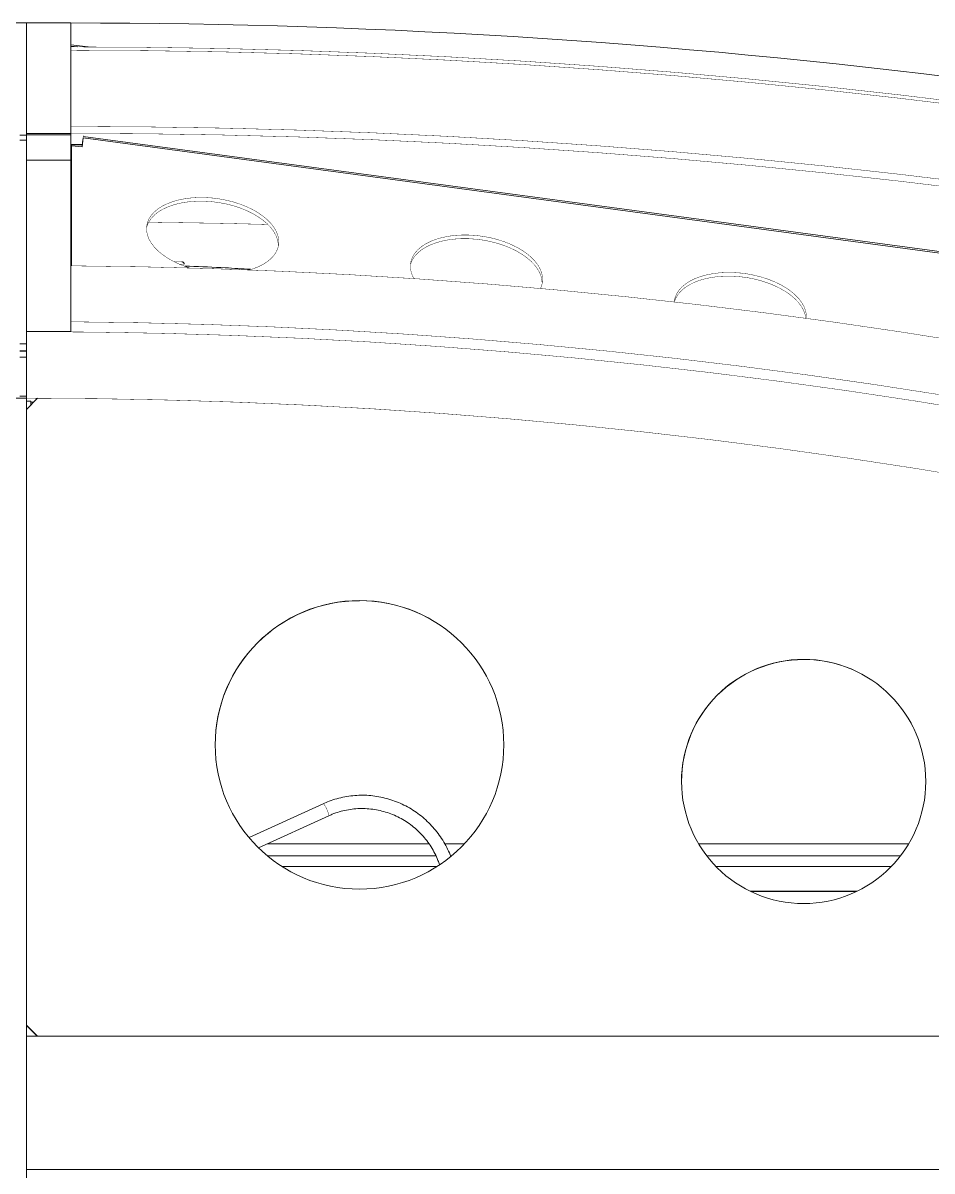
# Model space of a CAD drawing. Header units: millimetres. Extents: x -16985 to -606, y 2122 to 9380.
# Drawn here: x -8275 to -7866, y 6939 to 7456 of the extents above; entities that cross this region are included whole.
import ezdxf

# ---------------------------------------------------------------- set-up
doc = ezdxf.new("R2010")
doc.units = ezdxf.units.MM
for name, pattern in [('K5LT32768', [0]), ('K5LT32769', [0]), ('K5LT_THIN', [0])]:
    doc.linetypes.add(name, pattern=pattern)

msp = doc.modelspace()

# ---------------------------------------------------------------- linework, layer by layer
at = {"color": 7, "linetype": 'K5LT_THIN', "lineweight": 18}
for p, q in [((-8273.5542085711, 7456.1868339749), (-8313.5542085711, 7456.1868339749)), ((-8253.5542085711, 7456.1868339749), (-8273.5542085711, 7456.1868339749)), ((-8253.5542085711, 7456.1868339749), (-8273.5542085711, 7456.1868339749)), ((-8273.5542085711, 7406.4198061344), (-8273.5542085711, 7456.1868339749)), ((-8273.5542085711, 7405.7140675109), (-8273.5542085711, 7456.1868339749)), ((-8253.5542085711, 7406.4198061344), (-8253.5542085711, 7456.1868339749)), ((-8253.5542085711, 7446.3414316833), (-8245.7613617841, 7445.3980699158)), ((-8250.3895819954, 7445.4059104049), (-8253.5542085711, 7445.789003747)), ((-8273.5542085711, 7405.7140675109), (-8276.5542085711, 7405.7140675109)), ((-8273.5542085711, 7405.7140675109), (-8276.5542085711, 7405.7140675109)), ((-8276.5542085711, 7405.7067119742), (-8273.5542085711, 7405.7067119742)), ((-8253.5542085711, 7406.4198061344), (-8273.5542085711, 7406.4198061344)), ((-8253.5542085711, 7405.8360459598), (-8273.5542085711, 7405.8360459598)), ((-8273.5542085711, 7405.7067119742), (-8273.5542085711, 7405.7140675109)), ((-8273.5542085711, 7403.4650472529), (-8273.5542085711, 7405.7067119742)), ((-8253.5542085711, 7405.8360459598), (-8253.5542085711, 7406.4198061344)), ((-8253.5542085711, 7394.3844732249), (-8253.5542085711, 7405.8360459598)), ((-8248.0010624772, 7404.4647588287), (-8248.4535150012, 7400.4497145407)), ((-7413.5542085711, 7292.8833587413), (-8247.944367689, 7405.1193054816)), ((-7413.5542085711, 7292.8833587413), (-8247.944367689, 7405.1193054816)), ((-8276.5542085711, 7403.4650472529), (-8273.5542085711, 7403.4650472529)), ((-8273.5542085711, 7311.7626852601), (-8273.5542085711, 7403.4650472529)), ((-8253.5542085711, 7401.5274693086), (-8248.4838447206, 7401.5277343465)), ((-8253.5542085711, 7401.3208425864), (-8248.4828328092, 7401.3211076773)), ((-8248.4535150012, 7400.4497145407), (-8253.2042237532, 7400.9208875468)), ((-8248.2386120413, 7402.8182755146), (-8248.5049486689, 7400.4548157071)), ((-8248.4838447206, 7401.5277343465), (-8248.4662573545, 7401.6570383713)), ((-8248.4838447206, 7401.5277343465), (-8248.4828328092, 7401.3211076773)), ((-8248.4828328092, 7401.3211076773), (-8248.4652454431, 7401.450411702)), ((-8253.5542085711, 7394.3844732249), (-8273.5542085711, 7394.3844732249)), ((-8253.5542085711, 7346.8213982557), (-8253.5542085711, 7394.3844732249)), ((-8253.5542085711, 7346.8213982557), (-8253.5542085711, 7335.9542135646)), ((-8253.5542085711, 7346.8213982557), (-8253.5542085711, 7335.9542135646)), ((-8204.4702420112, 7347.479394365), (-8204.4661103049, 7347.591127358)), ((-8253.5542085711, 7317.1868339749), (-8253.5542085711, 7335.9542136326)), ((-8253.5542085711, 7317.1868339749), (-8273.5542085711, 7317.1868339749)), ((-8253.5542085711, 7317.1868339749), (-8253.5542085711, 7317.0806627886)), ((-8276.5542085711, 7311.7626852601), (-8273.5542085711, 7311.7626852601)), ((-8273.5542085711, 7308.557786792), (-8273.5542085711, 7311.7626852601)), ((-8276.5542085711, 7308.557786792), (-8273.5542085711, 7308.557786792)), ((-8276.5542085711, 7308.4034085239), (-8273.5542085711, 7308.4034085239)), ((-8276.5542085711, 7305.7171102436), (-8273.5542085711, 7305.7171102436)), ((-8273.5542085711, 7308.4034085239), (-8273.5542085711, 7308.557786792)), ((-8273.5542085711, 7307.4439071088), (-8273.5542085711, 7308.4034085239)), ((-8273.5542085711, 7307.4439071088), (-8273.5542085711, 7287.1868339749)), ((-8333.5542085711, 7287.1868339749), (-8273.5542085711, 7287.1868339749)), ((-8276.5542085711, 7288.1424587018), (-8273.5542085711, 7288.1424587018)), ((-8273.5542085711, 6078.1877016461), (-8273.5542085711, 7287.1868339749)), ((-8268.5591009483, 7287.1819462821), (-8273.5542085711, 7282.1916214528)), ((-8271.5542085711, 7285.9298863431), (-8273.5542085711, 7285.9298863431)), ((-8271.5542085711, 7284.1897064617), (-8271.5542085711, 7285.9298863431)), ((-8271.5542085711, 7285.4360449891), (-8270.3079575264, 7285.4347642265)), ((-8273.5542085711, 7282.1916214528), (-8273.5542085711, 7004.8746021852)), ((-8139.9079489689, 7104.6066284405), (-8173.2808318898, 7089.3372093186)), ((-8168.9779264958, 7084.7077525922), (-8137.4115995835, 7099.1506006046)), ((-7947.4940790257, 7065.1868339749), (-7899.6143381164, 7065.1868339749)), ((-7947.2028833418, 7065.0472359881), (-7899.9055338004, 7065.0472359881)), ((-8273.5542085711, 7004.8746021852), (-8268.5542085711, 6999.8793896631)), ((-8268.6417927036, 6999.8793896631), (-8273.5542085711, 7004.787101914)), ((-8273.5542085711, 6999.8793896631), (-8273.5542085711, 6939.9368393979)), ((-7515.0542085711, 6999.8793896631), (-8273.5542085711, 6999.8793896631)), ((-8268.5542085711, 6999.8793896631), (-7515.0542085711, 6999.8793896631)), ((-7453.5542085711, 6939.9368393979), (-8273.5542085711, 6939.9368393979))]:
    msp.add_line(p, q, dxfattribs=at)
at = {"color": 8, "linetype": 'K5LT32768', "lineweight": 15, "true_color": 0x808080}
for p, q in [((-8248.0010624772, 7404.4647588287), (-7413.5542085711, 7292.221185928)), ((-8253.2042237532, 7400.9208875468), (-8253.2042237532, 7346.8186954239)), ((-8248.3938380568, 7401.4408065125), (-8248.4652454431, 7401.450411702)), ((-8270.5521853813, 7285.1907702186), (-8270.552182617, 7285.4016899325)), ((-8092.2264264478, 7086.4680996764), (-8165.1305072409, 7086.4680996764)), ((-8076.3942977411, 7086.4680996764), (-8085.1593979506, 7086.4680996764)), ((-7876.3427313627, 7086.4680996764), (-7970.7656857795, 7086.4680996764)), ((-8165.0192264783, 7081.1486062121), (-8089.1574324439, 7081.1486062121)), ((-8082.6036448856, 7081.1486062121), (-8082.0891906639, 7081.1486062121)), ((-7967.1444304297, 7081.1486062121), (-7879.9639867124, 7081.1486062121)), ((-8158.3762848307, 7076.3241764066), (-8088.7321323115, 7076.3241764066)), ((-7962.9605581676, 7076.3241764066), (-7884.1478589745, 7076.3241764066))]:
    msp.add_line(p, q, dxfattribs=at)
at = {"color": 7, "linetype": 'K5LT_THIN', "const_width": 0.18}
for points in [[(-7846.7482818903, 7419.7197625876), (-7880.4902777924, 7423.8180752038), (-7914.2735889259, 7427.5615339747), (-7948.094473934, 7430.9497243283), (-7981.9491872985, 7433.982271037), (-8015.8339797552, 7436.6588382594), (-8049.7450987084, 7438.9791295769), (-8083.678788647, 7440.9428880275), (-8117.6312915603, 7442.5498961331), (-8151.5988473541, 7443.7999759245), (-8185.5776942673, 7444.6929889608), (-8219.564069288, 7445.2288363446), (-8253.5542085711, 7445.4074587331)], [(-7846.7482818903, 7419.7197625876), (-7880.4902777924, 7423.8180752038), (-7914.2735889259, 7427.5615339747), (-7948.094473934, 7430.9497243283), (-7981.9491872985, 7433.982271037), (-8015.8339797552, 7436.6588382594), (-8049.7450987084, 7438.9791295769), (-8083.678788647, 7440.9428880275), (-8117.6312915603, 7442.5498961331), (-8151.5988473541, 7443.7999759245), (-8185.5776942673, 7444.6929889608), (-8219.564069288, 7445.2288363446), (-8253.5542085711, 7445.4074587331)], [(-7846.7482818903, 7418.2019743853), (-7880.4902777924, 7422.3002870015), (-7914.2735889259, 7426.0437457724), (-7948.094473934, 7429.431936126), (-7981.9491872985, 7432.4644828347), (-8015.8339797552, 7435.1410500571), (-8049.7450987084, 7437.4613413746), (-8083.678788647, 7439.4250998252), (-8117.6312915603, 7441.0321079308), (-8151.5988473541, 7442.2821877222), (-8185.5776942673, 7443.1752007585), (-8219.564069288, 7443.7110481423), (-8253.5542085711, 7443.8896705308)], [(-7846.7482818903, 7418.2019743853), (-7880.4902777924, 7422.3002870015), (-7914.2735889259, 7426.0437457724), (-7948.094473934, 7429.431936126), (-7981.9491872985, 7432.4644828347), (-8015.8339797552, 7435.1410500571), (-8049.7450987084, 7437.4613413746), (-8083.678788647, 7439.4250998252), (-8117.6312915603, 7441.0321079308), (-8151.5988473541, 7442.2821877222), (-8185.5776942673, 7443.1752007585), (-8219.564069288, 7443.7110481423), (-8253.5542085711, 7443.8896705308)], [(-7846.7482818903, 7383.9808292271), (-7880.4902777924, 7388.0624382768), (-7914.2735889259, 7391.7906397654), (-7948.094473934, 7395.1650208105), (-7981.9491872985, 7398.1852077141), (-8015.8339797552, 7400.8508660032), (-8049.7450987084, 7403.1617004677), (-8083.678788647, 7405.1174551925), (-8117.6312915603, 7406.7179135863), (-8151.5988473541, 7407.962898405), (-8185.5776942673, 7408.852271772), (-8219.564069288, 7409.385935193), (-8253.5542085711, 7409.563829567)], [(-7846.7482818903, 7383.9808292271), (-7880.4902777924, 7388.0624382768), (-7914.2735889259, 7391.7906397654), (-7948.094473934, 7395.1650208105), (-7981.9491872985, 7398.1852077141), (-8015.8339797552, 7400.8508660032), (-8049.7450987084, 7403.1617004677), (-8083.678788647, 7405.1174551925), (-8117.6312915603, 7406.7179135863), (-8151.5988473541, 7407.962898405), (-8185.5776942673, 7408.852271772), (-8219.564069288, 7409.385935193), (-8253.5542085711, 7409.563829567)], [(-7846.7482818903, 7380.8814287916), (-7880.4902777924, 7384.9630378413), (-7914.2735889259, 7388.6912393299), (-7948.094473934, 7392.065620375), (-7981.9491872985, 7395.0858072786), (-8015.8339797552, 7397.7514655677), (-8049.7450987084, 7400.0623000322), (-8083.678788647, 7402.018054757), (-8117.6312915603, 7403.6185131508), (-8151.5988473541, 7404.8634979695), (-8185.5776942673, 7405.7528713365), (-8219.564069288, 7406.2865347575), (-8253.5542085711, 7406.4644291315)], [(-7846.7482818903, 7380.8814287916), (-7880.4902777924, 7384.9630378413), (-7914.2735889259, 7388.6912393299), (-7948.094473934, 7392.065620375), (-7981.9491872985, 7395.0858072786), (-8015.8339797552, 7397.7514655677), (-8049.7450987084, 7400.0623000322), (-8083.678788647, 7402.018054757), (-8117.6312915603, 7403.6185131508), (-8151.5988473541, 7404.8634979695), (-8185.5776942673, 7405.7528713365), (-8219.564069288, 7406.2865347575), (-8253.5542085711, 7406.4644291315)], [(-8248.0010624772, 7404.4647588287), (-8247.9546199884, 7404.9064702917), (-8247.9416838493, 7405.1080686326), (-8247.9631045077, 7405.0563003697), (-8248.0174737263, 7404.7545688529), (-8248.1012171628, 7404.2227105215), (-8248.2088293547, 7403.4956908162), (-8248.3332356592, 7402.6213054802), (-8248.4662573545, 7401.6570383713)], [(-8248.0010624772, 7404.4647588287), (-8247.9546199884, 7404.9064702917), (-8247.9416838493, 7405.1080686326), (-8247.9631045077, 7405.0563003697), (-8248.0174737263, 7404.7545688529), (-8248.1012171628, 7404.2227105215), (-8248.2088293547, 7403.4956908162), (-8248.3332356592, 7402.6213054802), (-8248.4662573545, 7401.6570383713)], [(-8248.2386120413, 7402.8182755146), (-8248.2159862135, 7403.0334682786), (-8248.2096839919, 7403.131682855), (-8248.2201196972, 7403.1064624192), (-8248.2466072652, 7402.9594650136), (-8248.2874053497, 7402.7003545445), (-8248.3398318022, 7402.3461654572), (-8248.4004400018, 7401.9201828577), (-8248.4652454431, 7401.450411702)], [(-8248.2386120413, 7402.8182755146), (-8248.2159862135, 7403.0334682786), (-8248.2096839919, 7403.131682855), (-8248.2201196972, 7403.1064624192), (-8248.2466072652, 7402.9594650136), (-8248.2874053497, 7402.7003545445), (-8248.3398318022, 7402.3461654572), (-8248.4004400018, 7401.9201828577), (-8248.4652454431, 7401.450411702)], [(-8160.1447443179, 7355.4702287642), (-8160.1750660465, 7356.883650357), (-8160.5237866709, 7358.7236834378), (-8161.2171394892, 7360.5660837409), (-8162.2469955736, 7362.3892508071), (-8163.6012808031, 7364.1718096696), (-8165.2641174215, 7365.8928614554), (-8167.21601019, 7367.5322284061), (-8169.4340749504, 7369.0706904429), (-8171.8923069213, 7370.4902105051), (-8174.5618855806, 7371.7741460179), (-8177.4115125593, 7372.9074440113), (-8180.4077785864, 7373.8768176025), (-8183.5155551824, 7374.6709017724), (-8186.698406508, 7375.2803866103), (-8189.9190165417, 7375.6981264636), (-8193.1396265753, 7375.9192237145), (-8196.3224779009, 7375.9410861998), (-8199.4302544969, 7375.763457602), (-8202.426520524, 7375.3884204539), (-8205.2761475027, 7374.8203717232), (-8207.945726162, 7374.065971262), (-8210.4039581329, 7373.1340637257), (-8212.6220228933, 7372.0355748783), (-8214.5739156618, 7370.7833834971), (-8216.2367522802, 7369.3921703813), (-8217.5910375097, 7367.8782462325), (-8218.6208935941, 7366.2593604272), (-8219.3142464124, 7364.5544929213), (-8219.4557399697, 7364.0274378492)], [(-8160.1447443179, 7355.4702287642), (-8160.1750660465, 7356.883650357), (-8160.5237866709, 7358.7236834378), (-8161.2171394892, 7360.5660837409), (-8162.2469955736, 7362.3892508071), (-8163.6012808031, 7364.1718096696), (-8165.2641174215, 7365.8928614554), (-8167.21601019, 7367.5322284061), (-8169.4340749504, 7369.0706904429), (-8171.8923069213, 7370.4902105051), (-8174.5618855806, 7371.7741460179), (-8177.4115125593, 7372.9074440113), (-8180.4077785864, 7373.8768176025), (-8183.5155551824, 7374.6709017724), (-8186.698406508, 7375.2803866103), (-8189.9190165417, 7375.6981264636), (-8193.1396265753, 7375.9192237145), (-8196.3224779009, 7375.9410861998), (-8199.4302544969, 7375.763457602), (-8202.426520524, 7375.3884204539), (-8205.2761475027, 7374.8203717232), (-8207.945726162, 7374.065971262), (-8210.4039581329, 7373.1340637257), (-8212.6220228933, 7372.0355748783), (-8214.5739156618, 7370.7833834971), (-8216.2367522802, 7369.3921703813), (-8217.5910375097, 7367.8782462325), (-8218.6208935941, 7366.2593604272), (-8219.3142464124, 7364.5544929213), (-8219.4557399697, 7364.0274378492)], [(-8189.6814669775, 7377.3446097777), (-8192.9020770111, 7377.5657070285), (-8196.0849283368, 7377.5875695139), (-8199.1927049327, 7377.4099409161), (-8202.1889709599, 7377.034903768), (-8205.0385979385, 7376.4668550373), (-8207.7081765978, 7375.712454576), (-8210.1664085688, 7374.7805470398), (-8212.3844733292, 7373.6820581924), (-8214.3363660976, 7372.4298668112), (-8215.9992027161, 7371.0386536954), (-8217.3534879455, 7369.5247295466), (-8218.3833440299, 7367.9058437413), (-8219.0766968483, 7366.2009762354), (-8219.4254174727, 7364.4301150417), (-8219.4254174727, 7362.6140218886), (-8219.0766968483, 7360.7739888077), (-8218.3833440299, 7358.9315885046), (-8217.3534879455, 7357.1084214384), (-8215.9992027161, 7355.325862576), (-8214.3363660976, 7353.6048107901), (-8212.3844733292, 7351.9654438395), (-8210.1664085688, 7350.4269818027), (-8207.7081765978, 7349.0074617404), (-8205.0385979385, 7347.7235262276), (-8202.1889709599, 7346.5902282342), (-8200.0032546509, 7345.8623918253)], [(-8189.6814669775, 7377.3446097777), (-8186.4608569438, 7376.9268699244), (-8183.2780056182, 7376.3173850865), (-8180.1702290223, 7375.5233009166), (-8177.1739629951, 7374.5539273254), (-8174.3243360165, 7373.420629332), (-8171.6547573572, 7372.1366938192), (-8169.1965253862, 7370.717173757), (-8166.9784606258, 7369.1787117202), (-8165.0265678574, 7367.5393447695), (-8163.3637312389, 7365.8182929837), (-8162.0094460094, 7364.0357341212), (-8160.9795899251, 7362.212567055), (-8160.2862371067, 7360.3701667519), (-8159.9375164823, 7358.5301336711), (-8159.9375164823, 7356.7140405179), (-8160.2862371067, 7354.9431793242), (-8160.9795899251, 7353.2383118184), (-8162.0094460094, 7351.6194260131), (-8163.3637312389, 7350.1055018643), (-8165.0265678574, 7348.7142887484), (-8166.9784606258, 7347.4620973672), (-8169.1965253862, 7346.3636085198), (-8171.6547573572, 7345.4317009836), (-8173.1886391339, 7344.9693479382), (-8171.6547573572, 7345.4317009836), (-8169.1965253862, 7346.3636085198), (-8166.9784606258, 7347.4620973672), (-8165.0265678574, 7348.7142887484), (-8163.3637312389, 7350.1055018643), (-8162.0094460094, 7351.6194260131), (-8160.9795899251, 7353.2383118184), (-8160.2862371067, 7354.9431793242), (-8159.9375164823, 7356.7140405179), (-8159.9375164823, 7358.5301336711), (-8160.2862371067, 7360.3701667519), (-8160.9795899251, 7362.212567055), (-8162.0094460094, 7364.0357341212), (-8163.3637312389, 7365.8182929837), (-8165.0265678574, 7367.5393447695), (-8166.9784606258, 7369.1787117202), (-8169.1965253862, 7370.717173757), (-8171.6547573572, 7372.1366938192), (-8174.3243360165, 7373.420629332), (-8177.1739629951, 7374.5539273254), (-8180.1702290223, 7375.5233009166), (-8183.2780056182, 7376.3173850865), (-8186.4608569438, 7376.9268699244), (-8189.6814669775, 7377.3446097777), (-8192.9020770111, 7377.5657070285), (-8196.0849283368, 7377.5875695139), (-8199.1927049327, 7377.4099409161), (-8202.1889709599, 7377.034903768), (-8205.0385979385, 7376.4668550373), (-8207.7081765978, 7375.712454576), (-8210.1664085688, 7374.7805470398), (-8212.3844733292, 7373.6820581924), (-8214.3363660976, 7372.4298668112), (-8215.9992027161, 7371.0386536954), (-8217.3534879455, 7369.5247295466), (-8218.3833440299, 7367.9058437413), (-8219.0766968483, 7366.2009762354), (-8219.4254174727, 7364.4301150417), (-8219.4254174727, 7362.6140218886), (-8219.0766968483, 7360.7739888077), (-8218.3833440299, 7358.9315885046), (-8217.3534879455, 7357.1084214384), (-8215.9992027161, 7355.325862576), (-8214.3363660976, 7353.6048107901), (-8212.3844733292, 7351.9654438395), (-8210.1664085688, 7350.4269818027), (-8207.7081765978, 7349.0074617404), (-8205.0385979385, 7347.7235262276), (-8202.1889709599, 7346.5902282342), (-8200.0032546509, 7345.8623918253)], [(-8164.8007944167, 7365.4501578534), (-8185.5574539835, 7365.9575633069), (-8218.4993447346, 7366.4868878389)], [(-8164.8007944167, 7365.4501578534), (-8185.5574539835, 7365.9575633069), (-8218.4993447346, 7366.4868878389)], [(-8041.3377357695, 7338.5894379631), (-8041.368057514, 7340.0028592583), (-8041.7167781384, 7341.8428923392), (-8042.4101309567, 7343.6852926422), (-8043.4399870411, 7345.5084597085), (-8044.7942722706, 7347.2910185709), (-8046.457108889, 7349.0120703568), (-8048.4090016575, 7350.6514373074), (-8050.6270664179, 7352.1898993442), (-8053.0852983889, 7353.6094194065), (-8055.7548770482, 7354.8933549193), (-8058.6045040268, 7356.0266529126), (-8061.6007700539, 7356.9960265038), (-8064.7085466499, 7357.7901106738), (-8067.8913979755, 7358.3995955116), (-8071.1120080092, 7358.8173353649), (-8074.3326180428, 7359.0384326158), (-8077.5154693685, 7359.0602951012), (-8080.6232459644, 7358.8826665034), (-8083.6195119915, 7358.5076293553), (-8086.4691389702, 7357.9395806246), (-8089.1387176295, 7357.1851801633), (-8091.5969496005, 7356.2532726271), (-8093.8150143608, 7355.1547837797), (-8095.7669071293, 7353.9025923985), (-8097.4297437478, 7352.5113792826), (-8098.7840289772, 7350.9974551338), (-8099.8138850616, 7349.3785693285), (-8100.5072378799, 7347.6737018227), (-8100.648731393, 7347.1466469368)], [(-8041.3377357695, 7338.5894379631), (-8041.368057514, 7340.0028592583), (-8041.7167781384, 7341.8428923392), (-8042.4101309567, 7343.6852926422), (-8043.4399870411, 7345.5084597085), (-8044.7942722706, 7347.2910185709), (-8046.457108889, 7349.0120703568), (-8048.4090016575, 7350.6514373074), (-8050.6270664179, 7352.1898993442), (-8053.0852983889, 7353.6094194065), (-8055.7548770482, 7354.8933549193), (-8058.6045040268, 7356.0266529126), (-8061.6007700539, 7356.9960265038), (-8064.7085466499, 7357.7901106738), (-8067.8913979755, 7358.3995955116), (-8071.1120080092, 7358.8173353649), (-8074.3326180428, 7359.0384326158), (-8077.5154693685, 7359.0602951012), (-8080.6232459644, 7358.8826665034), (-8083.6195119915, 7358.5076293553), (-8086.4691389702, 7357.9395806246), (-8089.1387176295, 7357.1851801633), (-8091.5969496005, 7356.2532726271), (-8093.8150143608, 7355.1547837797), (-8095.7669071293, 7353.9025923985), (-8097.4297437478, 7352.5113792826), (-8098.7840289772, 7350.9974551338), (-8099.8138850616, 7349.3785693285), (-8100.5072378799, 7347.6737018227), (-8100.648731393, 7347.1466469368)], [(-8070.874458445, 7360.463818679), (-8074.0950684787, 7360.6849159299), (-8077.2779198043, 7360.7067784152), (-8080.3856964003, 7360.5291498174), (-8083.3819624274, 7360.1541126694), (-8086.231589406, 7359.5860639387), (-8088.9011680653, 7358.8316634774), (-8091.3594000363, 7357.8997559411), (-8093.5774647967, 7356.8012670937), (-8095.5293575651, 7355.5490757126), (-8097.1921941836, 7354.1578625967), (-8098.5464794131, 7352.6439384479), (-8099.5763354975, 7351.0250526426), (-8100.2696883158, 7349.3201851368), (-8100.6184089402, 7347.5493239431), (-8100.6184089402, 7345.7332307899), (-8100.2696883158, 7343.893197709), (-8099.5763354975, 7342.050797406), (-8099.0622682616, 7341.0641709138)], [(-8070.874458445, 7360.463818679), (-8067.6538484114, 7360.0460788257), (-8064.4709970857, 7359.4365939879), (-8061.3632204898, 7358.6425098179), (-8058.3669544626, 7357.6731362267), (-8055.517327484, 7356.5398382333), (-8052.8477488247, 7355.2559027206), (-8050.3895168537, 7353.8363826583), (-8048.1714520933, 7352.2979206215), (-8046.2195593249, 7350.6585536709), (-8044.5567227064, 7348.937501885), (-8043.202437477, 7347.1549430226), (-8042.1725813926, 7345.3317759563), (-8041.4792285742, 7343.4893756533), (-8041.1305079498, 7341.6493425724), (-8041.1305079498, 7339.8332494193), (-8041.4792285742, 7338.0623882256), (-8042.0413571072, 7336.6196737756), (-8041.4792285742, 7338.0623882256), (-8041.1305079498, 7339.8332494193), (-8041.1305079498, 7341.6493425724), (-8041.4792285742, 7343.4893756533), (-8042.1725813926, 7345.3317759563), (-8043.202437477, 7347.1549430226), (-8044.5567227064, 7348.937501885), (-8046.2195593249, 7350.6585536709), (-8048.1714520933, 7352.2979206215), (-8050.3895168537, 7353.8363826583), (-8052.8477488247, 7355.2559027206), (-8055.517327484, 7356.5398382333), (-8058.3669544626, 7357.6731362267), (-8061.3632204898, 7358.6425098179), (-8064.4709970857, 7359.4365939879), (-8067.6538484114, 7360.0460788257), (-8070.874458445, 7360.463818679), (-8074.0950684787, 7360.6849159299), (-8077.2779198043, 7360.7067784152), (-8080.3856964003, 7360.5291498174), (-8083.3819624274, 7360.1541126694), (-8086.231589406, 7359.5860639387), (-8088.9011680653, 7358.8316634774), (-8091.3594000363, 7357.8997559411), (-8093.5774647967, 7356.8012670937), (-8095.5293575651, 7355.5490757126), (-8097.1921941836, 7354.1578625967), (-8098.5464794131, 7352.6439384479), (-8099.5763354975, 7351.0250526426), (-8100.2696883158, 7349.3201851368), (-8100.6184089402, 7347.5493239431), (-8100.6184089402, 7345.7332307899), (-8100.2696883158, 7343.893197709), (-8099.5763354975, 7342.050797406), (-8099.0622682616, 7341.0641709138)], [(-8253.5542085711, 7346.8213982557), (-8222.181936887, 7346.3928128332), (-8190.817088911, 7345.5874954627), (-8159.4641971171, 7344.4055625191), (-8128.1277922513, 7342.8471848012), (-8096.8124026772, 7340.9125875074), (-8065.5225537215, 7338.6020502024), (-8034.2627670201, 7335.9159067776), (-8003.0375598646, 7332.8545454024), (-7971.8514445498, 7329.4184084682), (-7940.7089277211, 7325.6079925246), (-7909.6145097237, 7321.4238482075), (-7878.5726839521, 7316.8665801595), (-7847.587936201, 7311.9368469426)], [(-8253.5542085711, 7346.8213982557), (-8222.181936887, 7346.3928128332), (-8190.817088911, 7345.5874954627), (-8159.4641971171, 7344.4055625191), (-8128.1277922513, 7342.8471848012), (-8096.8124026772, 7340.9125875074), (-8065.5225537215, 7338.6020502024), (-8034.2627670201, 7335.9159067776), (-8003.0375598646, 7332.8545454024), (-7971.8514445498, 7329.4184084682), (-7940.7089277211, 7325.6079925246), (-7909.6145097237, 7321.4238482075), (-7878.5726839521, 7316.8665801595), (-7847.587936201, 7311.9368469426)], [(-8203.6017889416, 7348.5600560107), (-8203.8156833872, 7348.5680625422), (-8204.4764129848, 7348.5926612359), (-8205.3725075908, 7348.6259067255), (-8206.3958849708, 7348.6637891144), (-8207.0918589645, 7348.6895097852)], [(-8204.4661366732, 7347.5904142848), (-8204.0852242414, 7347.5763803017), (-8203.2442276968, 7347.5454557095), (-8202.6893881859, 7347.52515614), (-8202.4700056339, 7347.5172852991), (-8202.6055731435, 7347.5225425455), (-8203.0840449464, 7347.5404607498), (-8203.8629067231, 7347.5694478009), (-8204.7601855287, 7347.6027475768)], [(-8204.4661103049, 7347.591127358), (-8204.5089925764, 7347.5927980184), (-8204.7588333248, 7347.6021665845)], [(-7952.0674499125, 7343.5830275804), (-7955.2880599462, 7343.8041248312), (-7958.4709112718, 7343.8259873166), (-7961.5786878678, 7343.6483587188), (-7964.5749538949, 7343.2733215707), (-7967.4245808736, 7342.70527284), (-7970.0941595328, 7341.9508723787), (-7972.5523915038, 7341.0189648425), (-7974.7704562642, 7339.9204759951), (-7976.7223490327, 7338.6682846139), (-7978.3851856511, 7337.277071498), (-7979.7394708806, 7335.7631473492), (-7980.769326965, 7334.144261544), (-7981.4626797833, 7332.4393940381), (-7981.8114004077, 7330.6685328444), (-7981.8214654033, 7330.5581559303)], [(-7952.0674499125, 7343.5830275804), (-7948.8468398789, 7343.1652877271), (-7945.6639885532, 7342.5558028892), (-7942.5562119573, 7341.7617187193), (-7939.5599459302, 7340.7923451281), (-7936.7103189515, 7339.6590471347), (-7934.0407402922, 7338.3751116219), (-7931.5825083212, 7336.9555915597), (-7929.3644435609, 7335.4171295229), (-7927.4125507924, 7333.7777625722), (-7925.7497141739, 7332.0567107864), (-7924.3954289445, 7330.2741519239), (-7923.3655728601, 7328.4509848577), (-7922.6722200418, 7326.6085845546), (-7922.3234994174, 7324.7685514738), (-7922.3043944125, 7323.1773594473), (-7922.3234994174, 7324.7685514738), (-7922.6722200418, 7326.6085845546), (-7923.3655728601, 7328.4509848577), (-7924.3954289445, 7330.2741519239), (-7925.7497141739, 7332.0567107864), (-7927.4125507924, 7333.7777625722), (-7929.3644435609, 7335.4171295229), (-7931.5825083212, 7336.9555915597), (-7934.0407402922, 7338.3751116219), (-7936.7103189515, 7339.6590471347), (-7939.5599459302, 7340.7923451281), (-7942.5562119573, 7341.7617187193), (-7945.6639885532, 7342.5558028892), (-7948.8468398789, 7343.1652877271), (-7952.0674499125, 7343.5830275804), (-7955.2880599462, 7343.8041248312), (-7958.4709112718, 7343.8259873166), (-7961.5786878678, 7343.6483587188), (-7964.5749538949, 7343.2733215707), (-7967.4245808736, 7342.70527284), (-7970.0941595328, 7341.9508723787), (-7972.5523915038, 7341.0189648425), (-7974.7704562642, 7339.9204759951), (-7976.7223490327, 7338.6682846139), (-7978.3851856511, 7337.277071498), (-7979.7394708806, 7335.7631473492), (-7980.769326965, 7334.144261544), (-7981.4626797833, 7332.4393940381), (-7981.8114004077, 7330.6685328444), (-7981.8214654033, 7330.5581559303)], [(-7922.5701920716, 7323.213410024), (-7922.9097696059, 7324.9621012405), (-7923.6031224242, 7326.8045015436), (-7924.6329785086, 7328.6276686098), (-7925.9872637381, 7330.4102274723), (-7927.6501003566, 7332.1312792581), (-7929.601993125, 7333.7706462088), (-7931.8200578854, 7335.3091082456), (-7934.2782898564, 7336.7286283078), (-7936.9478685157, 7338.0125638206), (-7939.7974954943, 7339.145861814), (-7942.7937615214, 7340.1152354052), (-7945.9015381174, 7340.9093195751), (-7949.084389443, 7341.518804413), (-7952.3049994767, 7341.9365442663), (-7955.5256095103, 7342.1576415171), (-7958.708460836, 7342.1795040025), (-7961.8162374319, 7342.0018754047), (-7964.8125034591, 7341.6268382566), (-7967.6621304377, 7341.0587895259), (-7970.331709097, 7340.3043890646), (-7972.789941068, 7339.3724815284), (-7975.0080058284, 7338.273992681), (-7976.9598985968, 7337.0218012998), (-7978.6227352153, 7335.630588184), (-7979.9770204447, 7334.1166640352), (-7981.0068765291, 7332.4977782299), (-7981.7002293475, 7330.792910724), (-7981.7689167786, 7330.5522503899)], [(-7922.5701920716, 7323.213410024), (-7922.9097696059, 7324.9621012405), (-7923.6031224242, 7326.8045015436), (-7924.6329785086, 7328.6276686098), (-7925.9872637381, 7330.4102274723), (-7927.6501003566, 7332.1312792581), (-7929.601993125, 7333.7706462088), (-7931.8200578854, 7335.3091082456), (-7934.2782898564, 7336.7286283078), (-7936.9478685157, 7338.0125638206), (-7939.7974954943, 7339.145861814), (-7942.7937615214, 7340.1152354052), (-7945.9015381174, 7340.9093195751), (-7949.084389443, 7341.518804413), (-7952.3049994767, 7341.9365442663), (-7955.5256095103, 7342.1576415171), (-7958.708460836, 7342.1795040025), (-7961.8162374319, 7342.0018754047), (-7964.8125034591, 7341.6268382566), (-7967.6621304377, 7341.0587895259), (-7970.331709097, 7340.3043890646), (-7972.789941068, 7339.3724815284), (-7975.0080058284, 7338.273992681), (-7976.9598985968, 7337.0218012998), (-7978.6227352153, 7335.630588184), (-7979.9770204447, 7334.1166640352), (-7981.0068765291, 7332.4977782299), (-7981.7002293475, 7330.792910724), (-7981.7689167786, 7330.5522503899)], [(-8253.5542085711, 7321.6183349225), (-8223.3366577022, 7321.2082093101), (-8193.1259723808, 7320.4451353669), (-8162.9262828938, 7319.3292174174), (-8132.7417180247, 7317.8606080254), (-8102.5764044894, 7316.0395079736), (-8072.4344663718, 7313.8661662357), (-8042.3200245599, 7311.3408799423), (-8012.2371961827, 7308.4639943409), (-7982.1900940468, 7305.235902748), (-7952.1828260749, 7301.6570464956), (-7922.2194947433, 7297.727914871), (-7892.3041965218, 7293.4490450498), (-7862.4410213131, 7288.8210220222)], [(-8253.5542085711, 7321.6183349225), (-8223.3366577022, 7321.2082093101), (-8193.1259723808, 7320.4451353669), (-8162.9262828938, 7319.3292174174), (-8132.7417180247, 7317.8606080254), (-8102.5764044894, 7316.0395079736), (-8072.4344663718, 7313.8661662357), (-8042.3200245599, 7311.3408799423), (-8012.2371961827, 7308.4639943409), (-7982.1900940468, 7305.235902748), (-7952.1828260749, 7301.6570464956), (-7922.2194947433, 7297.727914871), (-7892.3041965218, 7293.4490450498), (-7862.4410213131, 7288.8210220222)], [(-7842.8897036879, 7280.994664267), (-7873.3926773851, 7285.9662893244), (-7903.9530744101, 7290.5725139601), (-7934.5665093344, 7294.8126771791), (-7965.2285891189, 7298.6861705164), (-7995.9349137438, 7302.1924381243), (-8026.6810768402, 7305.3309768522), (-8057.4626663222, 7308.1013363184), (-8088.2752650205, 7310.5031189756), (-8119.1144513156, 7312.5359801668), (-8149.975799773, 7314.1996281758), (-8180.8548817778, 7315.4938242686), (-8211.7472661703, 7316.4183827274), (-8242.6485198818, 7316.9731708778), (-8273.5542085711, 7317.1581091075)], [(-7842.8897036879, 7280.994664267), (-7873.3926773851, 7285.9662893244), (-7903.9530744101, 7290.5725139601), (-7934.5665093344, 7294.8126771791), (-7965.2285891189, 7298.6861705164), (-7995.9349137438, 7302.1924381243), (-8026.6810768402, 7305.3309768522), (-8057.4626663222, 7308.1013363184), (-8088.2752650205, 7310.5031189756), (-8119.1144513156, 7312.5359801668), (-8149.975799773, 7314.1996281758), (-8180.8548817778, 7315.4938242686), (-8211.7472661703, 7316.4183827274), (-8242.6485198818, 7316.9731708778), (-8273.5542085711, 7317.1581091075)], [(-8273.5542085711, 7287.1868339749), (-8242.6352114504, 7286.9995586538), (-8211.7207601452, 7286.4377602242), (-8180.8153998025, 7285.5015212838), (-8149.9236742329, 7284.1909794814), (-8119.0501252421, 7282.5063274974), (-8088.1992919638, 7280.447813015), (-8057.3757101916, 7278.015738684), (-8026.5839117127, 7275.2104620762), (-7995.8284236415, 7272.0323956327), (-7965.1137677535, 7268.4820066037), (-7934.4444598214, 7264.5598169794), (-7903.8250089504, 7260.2664034132), (-7873.2599169157, 7255.6023971375), (-7842.7536775004, 7250.5684838702)], [(-8273.5542085711, 7287.1868339749), (-8242.6352114504, 7286.9995586538), (-8211.7207601452, 7286.4377602242), (-8180.8153998025, 7285.5015212838), (-8149.9236742329, 7284.1909794814), (-8119.0501252421, 7282.5063274974), (-8088.1992919638, 7280.447813015), (-8057.3757101916, 7278.015738684), (-8026.5839117127, 7275.2104620762), (-7995.8284236415, 7272.0323956327), (-7965.1137677535, 7268.4820066037), (-7934.4444598214, 7264.5598169794), (-7903.8250089504, 7260.2664034132), (-7873.2599169157, 7255.6023971375), (-7842.7536775004, 7250.5684838702)], [(-7842.9360235078, 7250.599702185), (-7873.077207532, 7255.5733767205), (-7903.2758702973, 7260.1859485033), (-7933.5276775198, 7264.4367555108), (-7963.8282872875, 7268.325187643), (-7994.1733506843, 7271.8506868099), (-8024.5585124139, 7275.0127470118), (-8054.9794114246, 7277.8109144119), (-8085.4316815356, 7280.2447874011), (-8115.9109520638, 7282.3140166562), (-8146.4128484503, 7284.0183051896), (-8176.9329928894, 7285.357408392), (-8207.4670049559, 7286.3311340678), (-8238.0105022345, 7286.9393424624), (-8268.5591009483, 7287.1819462821)], [(-7842.9360235078, 7250.599702185), (-7873.077207532, 7255.5733767205), (-7903.2758702973, 7260.1859485033), (-7933.5276775198, 7264.4367555108), (-7963.8282872875, 7268.325187643), (-7994.1733506843, 7271.8506868099), (-8024.5585124139, 7275.0127470118), (-8054.9794114246, 7277.8109144119), (-8085.4316815356, 7280.2447874011), (-8115.9109520638, 7282.3140166562), (-8146.4128484503, 7284.0183051896), (-8176.9329928894, 7285.357408392), (-8207.4670049559, 7286.3311340678), (-8238.0105022345, 7286.9393424624), (-8268.5591009483, 7287.1819462821)], [(-8123.5542085711, 7196.0074308466), (-8118.7537942852, 7195.8300970757), (-8113.9795981975, 7195.2990642986), (-8109.2576953115, 7194.4172328322), (-8104.6138750233, 7193.1894189341), (-8100.0735002689, 7191.6223284981), (-8095.6613690008, 7189.7245204287), (-8091.4015787501, 7187.5063598955), (-8087.3173950138, 7184.9799617222), (-8083.4311241872, 7182.1591242194), (-8079.763991734, 7179.0592538235), (-8076.33602626, 7175.6972809515), (-8073.1659501238, 7172.0915675335), (-8070.2710771821, 7168.2618067258), (-8067.6672182269, 7164.2289153539), (-8065.368594633, 7160.0149196719), (-8063.3877606853, 7155.642835063), (-8061.7355350119, 7151.1365403373), (-8060.4209414965, 7146.5206473137), (-8059.4511599931, 7141.8203663995), (-8058.8314871119, 7137.0613688989), (-8058.5653072913, 7132.2696468061), (-8058.5542085711, 7131.0696680593), (-8058.5653072913, 7132.2696468061), (-8058.8314871119, 7137.0613688989), (-8059.4511599931, 7141.8203663995), (-8060.4209414965, 7146.5206473137), (-8061.7355350119, 7151.1365403373), (-8063.3877606853, 7155.642835063), (-8065.368594633, 7160.0149196719), (-8067.6672182269, 7164.2289153539), (-8070.2710771821, 7168.2618067258), (-8073.1659501238, 7172.0915675335), (-8076.33602626, 7175.6972809515), (-8079.763991734, 7179.0592538235), (-8083.4311241872, 7182.1591242194), (-8087.3173950138, 7184.9799617222), (-8091.4015787501, 7187.5063598955), (-8095.6613690008, 7189.7245204287), (-8100.0735002689, 7191.6223284981), (-8104.6138750233, 7193.1894189341), (-8109.2576953115, 7194.4172328322), (-8113.9795981975, 7195.2990642986), (-8118.7537942852, 7195.8300970757), (-8123.5542085711, 7196.0074308466), (-8128.3546228569, 7195.8300970757), (-8133.1288189446, 7195.2990642986), (-8137.8507218306, 7194.4172328322), (-8142.4945421189, 7193.1894189341), (-8147.0349168732, 7191.6223284981), (-8151.4470481413, 7189.7245204287), (-8155.7068383921, 7187.5063598955), (-8159.7910221284, 7184.9799617222), (-8163.6772929549, 7182.1591242194), (-8167.3444254081, 7179.0592538235), (-8170.7723908821, 7175.6972809515), (-8173.9424670183, 7172.0915675335), (-8176.83733996, 7168.2618067258), (-8179.4411989152, 7164.2289153539), (-8181.7398225091, 7160.0149196719), (-8183.7206564569, 7155.642835063), (-8185.3728821303, 7151.1365403373), (-8186.6874756456, 7146.5206473137), (-8187.657257149, 7141.8203663995), (-8188.2769300302, 7137.0613688989), (-8188.5431098508, 7132.2696468061), (-8188.5542085711, 7131.0696680593)], [(-7923.5542085711, 7169.5157478177), (-7919.1285472916, 7169.3375705325), (-7914.7315881239, 7168.8041942252), (-7910.3918470353, 7167.9190780456), (-7906.137468912, 7166.6879623119), (-7901.9960450288, 7165.118831282), (-7897.9944341087, 7163.2218613728), (-7894.158588134, 7161.0093551621), (-7890.513384038, 7158.4956616016), (-7887.0824623678, 7155.6970829587), (-7883.8880739672, 7152.6317690898), (-7880.9509356705, 7149.3195997315), (-7878.2900959469, 7145.7820555732), (-7875.9228113629, 7142.0420789461), (-7873.8644346675, 7138.123925034), (-7872.1283152234, 7134.0530045683), (-7870.7257124313, 7129.8557190304), (-7869.6657227087, 7125.5592894278), (-7868.9552204957, 7121.191579755), (-7868.5988136716, 7116.7809162853), (-7868.5542085711, 7114.5684100746), (-7868.5988136716, 7116.7809162853), (-7868.9552204957, 7121.191579755), (-7869.6657227087, 7125.5592894278), (-7870.7257124313, 7129.8557190304), (-7872.1283152234, 7134.0530045683), (-7873.8644346675, 7138.123925034), (-7875.9228113629, 7142.0420789461), (-7878.2900959469, 7145.7820555732), (-7880.9509356705, 7149.3195997315), (-7883.8880739672, 7152.6317690898), (-7887.0824623678, 7155.6970829587), (-7890.513384038, 7158.4956616016), (-7894.158588134, 7161.0093551621), (-7897.9944341087, 7163.2218613728), (-7901.9960450288, 7165.118831282), (-7906.137468912, 7166.6879623119), (-7910.3918470353, 7167.9190780456), (-7914.7315881239, 7168.8041942252), (-7919.1285472916, 7169.3375705325), (-7923.5542085711, 7169.5157478177), (-7927.9798698505, 7169.3375705325), (-7932.3768290182, 7168.8041942252), (-7936.7165701069, 7167.9190780456), (-7940.9709482301, 7166.6879623119), (-7945.1123721134, 7165.118831282), (-7949.1139830335, 7163.2218613728), (-7952.9498290081, 7161.0093551621), (-7956.5950331042, 7158.4956616016), (-7960.0259547743, 7155.6970829587), (-7963.220343175, 7152.6317690898), (-7966.1574814716, 7149.3195997315), (-7968.8183211952, 7145.7820555732), (-7971.1856057792, 7142.0420789461), (-7973.2439824746, 7138.123925034), (-7974.9801019188, 7134.0530045683), (-7976.3827047108, 7129.8557190304), (-7977.4426944334, 7125.5592894278), (-7978.1531966465, 7121.191579755), (-7978.5096034705, 7116.7809162853), (-7978.5542085711, 7114.5684100746)]]:
    msp.add_lwpolyline(points, dxfattribs=at)
at = {"color": 8, "linetype": 'K5LT32769', "true_color": 0x808080, "const_width": 0.18}
msp.add_lwpolyline([(-8137.4115995835, 7099.1506006046), (-8137.4081063176, 7099.1523232154), (-8137.3478139656, 7099.3886570704), (-8137.4457633895, 7099.9253165421), (-8137.6901404433, 7100.6975725778), (-8138.0514696476, 7101.6122797023), (-8138.4861693677, 7102.5591107369), (-8138.9418084019, 7103.4238638849), (-8139.3634299582, 7104.1022371545), (-8139.7001802544, 7104.5124087174), (-8139.9079489689, 7104.6066284405)], dxfattribs=at)
at = {"color": 7, "linetype": 'K5LT_THIN', "lineweight": 18}
for centre, radius in [((-8123.5511735629, 7131.1149617806), 64.97996940799473), ((-7923.5514417386, 7114.6194302524), 54.98381790610088)]:
    msp.add_circle(centre, radius, dxfattribs=at)
for centre, radius, start, end in [((-8253.5542085711, 4226.226619659), 3229.947714307196, 74.9260139398, 90), ((-8253.6669819036, 7396.2529919567), 4.690777584307614, 84.33840436818939, 88.62239074701095), ((-8123.5864528094, 7131.0396761637), 64.96776268444651, 89.97156345290016, 179.9735498188), ((-7923.5812366112, 7114.5427765258), 54.97297793621779, 89.97182992899988, 179.9732833427003)]:
    msp.add_arc(centre, radius, start, end, dxfattribs=at)
for points, knots in [([(-8202.483197161222, 7347.519779120644), (-8202.478956234614, 7347.59236140241), (-8202.468367298517, 7347.773588104674), (-8202.573351079878, 7348.030429691867), (-8202.73372427549, 7348.249472313114), (-8202.909248464013, 7348.392666053412), (-8203.074017724266, 7348.478932879621), (-8203.214086007409, 7348.5244196021), (-8203.316163479709, 7348.544063461399), (-8203.379082025376, 7348.550562645396), (-8203.404876304436, 7348.55227216872), (-8203.412510371443, 7348.552708373865), (-8203.418059519514, 7348.552995409259), (-8203.423745495544, 7348.553260962559), (-8203.433218603512, 7348.553658910811), (-8203.45391660974, 7348.554481934657), (-8203.557684587231, 7348.558379740699), (-8203.629897276447, 7348.561092244722)], [0, 0, 0, 0, 0.0852858825828965, 0.2129456235585676, 0.3169101996420771, 0.4047988202390501, 0.4779632377332328, 0.5359493109805485, 0.5776515877453722, 0.6021964943104496, 0.6082617678652537, 0.6125008657061692, 0.6175456378629951, 0.6263195785423459, 0.6482887505028356, 0.7552422648366502, 1, 1, 1, 1]), ([(-8172.581256459861, 7345.25575894447), (-8176.385600808753, 7345.487752703719), (-8185.545902872392, 7346.046359579622), (-8195.44432634237, 7346.477227967419), (-8201.53360662123, 7346.695349752765), (-8202.252511966031, 7346.721101386805)], [0, 0, 0, 0, 0.3851612318546275, 0.9274116387536727, 1, 1, 1, 1]), ([(-8082.501449111232, 7080.862718792048), (-8082.581877901212, 7081.09220897072), (-8083.068832940816, 7082.481654206314), (-8084.247102639772, 7084.920793822685), (-8086.037846619167, 7088.142706359832), (-8088.119729844983, 7091.188370439042), (-8090.444787197935, 7094.047456570863), (-8093.00466099701, 7096.695689940647), (-8095.778168492114, 7099.114455918767), (-8098.745524324572, 7101.285733629212), (-8101.884719365474, 7103.193624100521), (-8105.17269423697, 7104.824093851355), (-8108.585241120379, 7106.165179151761), (-8112.097254804205, 7107.207042798135), (-8115.682906431164, 7107.942066150761), (-8119.315816272881, 7108.364849687509), (-8122.969337323912, 7108.472443503499), (-8126.616416817925, 7108.263647232718), (-8130.231045853973, 7107.741699012533), (-8133.783780796978, 7106.904237321098), (-8137.020610504718, 7105.857865509814), (-8139.022159912619, 7104.990487872504), (-8139.907948968874, 7104.606628440537)], [0, 0, 0, 0, 0.0104229574578772, 0.063105657350805, 0.1157879672220285, 0.1684690819329037, 0.2211482204830031, 0.273824645290641, 0.3264976818794373, 0.3791667385711178, 0.4318313256496938, 0.4844910732634158, 0.5371457471675092, 0.5897952613044332, 0.6424396861972352, 0.6950792522150014, 0.7477143469629781, 0.8003455063494777, 0.8529733992662303, 0.9055988062533706, 0.9582225929631796, 1, 1, 1, 1]), ([(-8137.411599583508, 7099.150600604631), (-8136.891144733081, 7099.37979188141), (-8135.340642372718, 7100.062582358488), (-8132.669992186857, 7100.981757656945), (-8129.38866105361, 7101.793327500988), (-8126.043170273306, 7102.291071657747), (-8122.664733090216, 7102.47538611663), (-8119.281605819992, 7102.343412297442), (-8115.922877472933, 7101.896617528615), (-8112.617212374065, 7101.138738491799), (-8109.392872823559, 7100.07629464015), (-8106.277399452054, 7098.718384117834), (-8103.297404057635, 7097.076638340979), (-8100.478296914899, 7095.165122081403), (-8097.844218419857, 7093.000161924607), (-8095.417285207738, 7090.600391937071), (-8093.219450062436, 7087.98588649353), (-8091.264679663899, 7085.18061937098), (-8089.58733612824, 7082.202434092419), (-8088.349336402032, 7079.556480773465), (-8087.791421336324, 7077.870643398246), (-8087.591566422436, 7077.266747027341)], [0, 0, 0, 0, 0.027980550002304, 0.0833576798972901, 0.1387509414800939, 0.1941449645640662, 0.249537926437742, 0.3049283102275588, 0.3603147147923672, 0.4156959102598284, 0.4710708827309965, 0.5264388661633993, 0.5817993608772374, 0.6371521392725257, 0.6924972402445819, 0.7478349543619183, 0.8031658021040082, 0.8584905073837698, 0.9138099682682964, 0.9691252263498199, 1, 1, 1, 1])]:
    msp.add_open_spline(points, degree=3, knots=knots, dxfattribs=at)

doc.saveas('drawing.dxf')
